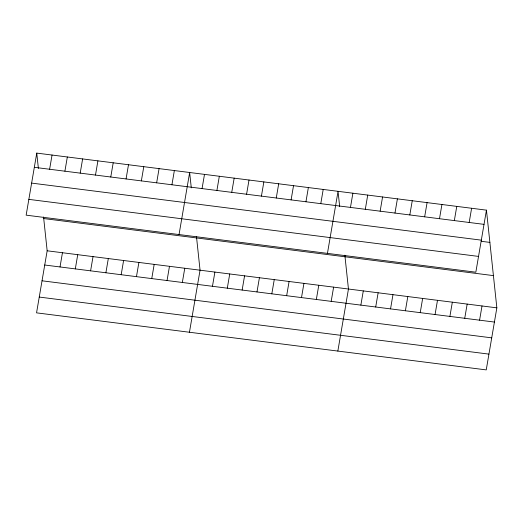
<?xml version="1.0" encoding="UTF-8"?>
<svg xmlns="http://www.w3.org/2000/svg" width="523" height="523" viewBox="0 0 523 523"><rect width="100%" height="100%" fill="white"/><g stroke="black" fill="none" stroke-linecap="round" stroke-linejoin="round"><path stroke-width="0.78" d="M36.76 153.102L26.15 215.156L475.838 272.202L486.449 210.148L36.76 153.102L38.395 168.452M49.62 169.256L52.045 155.037M43.559 216.973L47.162 250.798L36.551 312.852L486.24 369.898L496.85 307.844L486.449 210.148M64.904 171.191L67.336 156.978M60.021 266.952L62.446 252.74M80.196 173.133L82.627 158.92M75.312 268.894L77.737 254.675M95.487 175.074L97.912 160.855M90.597 270.836L93.029 256.616M110.771 177.009L113.203 162.797M105.888 272.771L108.32 258.558M126.063 178.951L128.495 164.738M121.179 274.712L123.605 260.5M141.354 180.893L143.786 166.674M136.464 276.654L138.896 262.435M156.645 182.834L159.07 168.615M151.755 278.589L154.187 264.377M171.93 184.769L174.362 170.557M167.046 280.531L169.478 266.318M179.043 234.552L189.653 172.492L191.287 187.849M182.337 282.472L184.763 268.253M202.061 188.594L204.493 174.375M189.45 332.249L200.054 270.195L196.452 236.37M216.901 190.477L219.333 176.258M212.462 286.29L214.894 272.078M231.741 192.359L234.173 178.14M227.302 288.173L229.734 273.96M246.581 194.242L249.013 180.023M242.142 290.056L244.574 275.843M261.422 196.125L263.854 181.906M256.983 291.939L259.415 277.726M276.262 198.008L278.694 183.789M271.823 293.821L274.255 279.609M291.102 199.891L293.527 185.672M286.663 295.704L289.095 281.492M305.942 201.773L308.367 187.554M301.503 297.587L303.935 283.374M320.782 203.656L323.207 189.437M316.343 299.47L318.775 285.257M327.444 253.374L338.048 191.32L339.682 206.677M331.183 301.353L333.615 287.14M350.462 207.422L352.888 193.203M337.845 351.077L348.455 289.023L344.853 255.198M365.302 209.305L367.728 195.086M360.863 305.118L363.289 290.906M380.136 211.181L382.568 196.968M375.704 307.001L378.129 292.788M394.976 213.064L397.408 198.851M390.544 308.884L392.969 294.671M409.816 214.946L412.248 200.734M405.384 310.767L407.809 296.554M424.656 216.829L427.088 202.617M420.224 312.649L422.649 298.437M439.497 218.712L441.928 204.5M435.064 314.532L437.49 300.32M454.337 220.595L456.769 206.382M449.898 316.415L452.33 302.196M469.177 222.478L471.609 208.265M464.738 318.298L467.17 304.079M479.578 320.181L482.01 305.962M34.328 167.314L484.017 224.36M31.628 183.102L481.317 240.149M481.291 241.299L489.881 242.391M28.85 199.368L478.538 256.414M43.729 218.555L493.418 275.608M47.162 250.798L496.85 307.844M44.73 265.017L494.418 322.063M42.03 280.799L491.725 337.851M39.251 297.064L488.94 354.117"/></g></svg>
